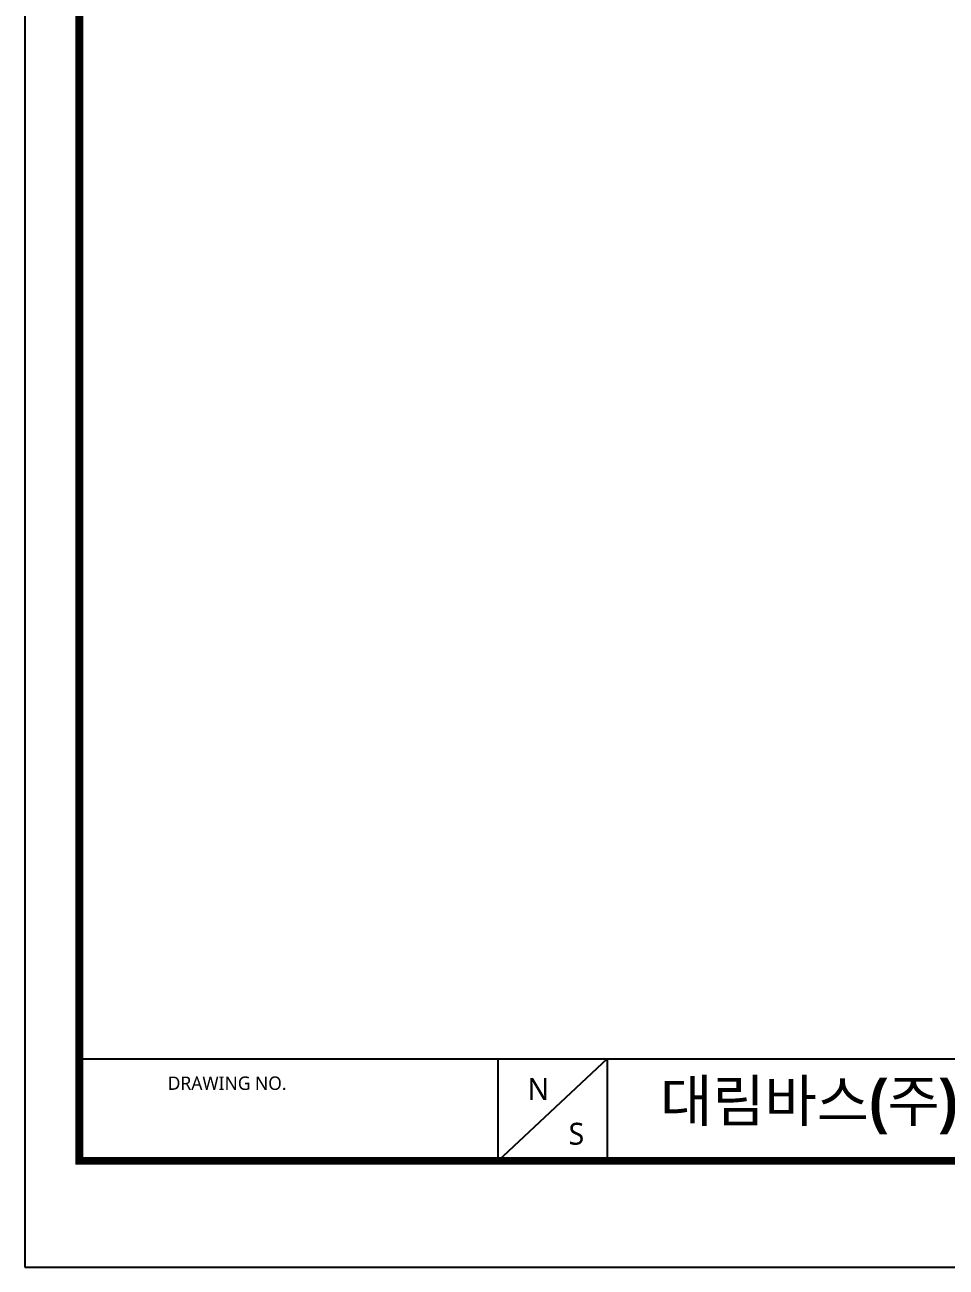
# Model space of a CAD drawing. Extents: x 16296677351 to 16296678444, y -37409617429 to -37409616628.
# Drawn here: x 16296677350.5 to 16296677647.7, y -37409617429 to -37409617028.3 of the extents above; entities that cross this region are included whole.
import ezdxf

# ---------------------------------------------------------------- set-up
doc = ezdxf.new("R2010")
doc.units = 0
doc.header["$LTSCALE"] = 10
doc.header["$MEASUREMENT"] = 0
doc.layers.get('0').update_dxf_attribs({"linetype": 'CONTINUOUS'})
doc.styles.add('Daelim Dimension', font='')
doc.styles.get('Daelim Dimension').set_extended_font_data('NanumGothic')

msp = doc.modelspace()

# ---------------------------------------------------------------- linework, layer by layer
at = {"color": 5}
msp.add_line((16296677368.096439, -37409617361.807739), (16296678248.731079, -37409617361.807739), dxfattribs=at)
at = {"color": 5, "ltscale": 40}
for p, q in [((16296677503.0856, -37409617361.807739), (16296677503.0856, -37409617394.763206)), ((16296677503.0856, -37409617361.807739), (16296677503.0856, -37409617394.763206)), ((16296677538.35611, -37409617361.807739), (16296677503.0856, -37409617394.763206)), ((16296677538.35611, -37409617361.807739), (16296677503.0856, -37409617394.763206)), ((16296677538.35611, -37409617361.807739), (16296677538.35611, -37409617394.763206)), ((16296677538.35611, -37409617361.807739), (16296677538.35611, -37409617394.763206))]:
    msp.add_line(p, q, dxfattribs=at)
at = {"ltscale": 0.5}
msp.add_lwpolyline([(16296677350.50988, -37409617428.95211), (16296678444.18988, -37409617428.95211), (16296678444.18988, -37409616627.59211), (16296677350.50988, -37409616627.59211)], close=True, dxfattribs=at)
at = {"color": 5, "linetype": 'ByBlock', "lineweight": 200, "const_width": 2.52}
msp.add_lwpolyline([(16296677368.096439, -37409617394.638588), (16296678426.496441, -37409617394.638588), (16296678426.496441, -37409616646.198593), (16296677368.096439, -37409616646.198593)], close=True, dxfattribs=at)

# ---------------------------------------------------------------- texts
at = {"color": 5, "ltscale": 40, "style": 'Daelim Dimension'}
msp.add_text('DRAWING NO.', height=4.31593893, dxfattribs=at).set_placement((16296677396.61092, -37409617371.778023))
at = {"color": 2, "insert": (16296677555.485241, -37409617368.603828), "char_height": 13.41522, "width": 622.36726197, "attachment_point": 1, "style": 'Daelim Dimension'}
msp.add_mtext('{\\fPretendard Variable SemiBold|b0|i0|c129|p2;대림바스(주)} {\\fGulim|b0|i0|c129|p50;샤워헤드 }+ {\\fGulim|b0|i0|c129|p50;샤워암}({\\fGulim|b0|i0|c129|p50;벽형})  DL S4510 + DL P4372', dxfattribs=at)
at = {"char_height": 7.062928, "width": 9.85708174, "attachment_point": 1, "style": 'Daelim Dimension'}
for s, insert in [('N', (16296677512.67872, -37409617367.98629)), ('S', (16296677525.93187, -37409617382.382332))]:
    msp.add_mtext(s, dxfattribs=dict(at, insert=insert))

doc.saveas('drawing.dxf')
